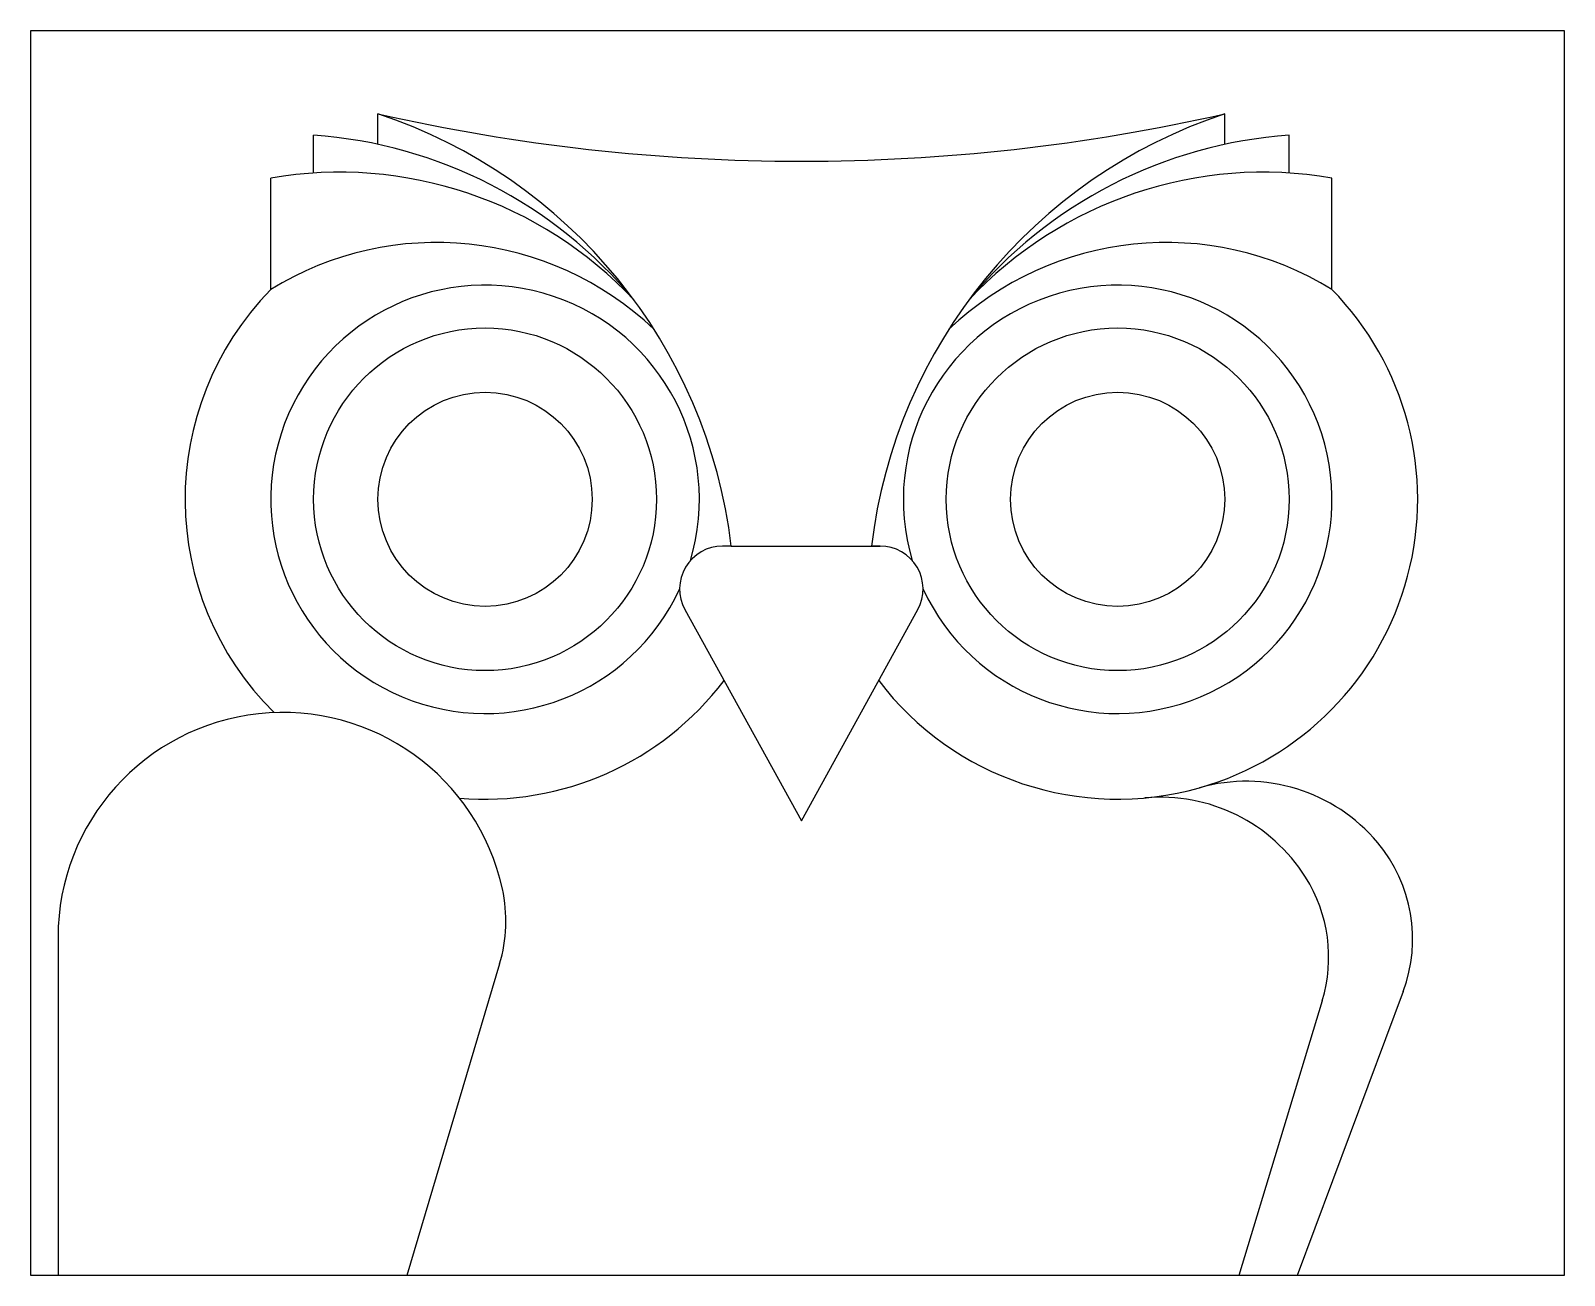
# Model space of a CAD drawing. Header units: millimetres. Extents: x 2467 to 3182, y 1531 to 2112.
import ezdxf

# ---------------------------------------------------------------- set-up
doc = ezdxf.new("R2010")
doc.units = ezdxf.units.MM

msp = doc.modelspace()

# ---------------------------------------------------------------- linework, layer by layer
for p, q in [((2628.62, 2059.16), (2628.62, 2073.43)), ((3023.83, 2059.16), (3023.83, 2073.43)), ((2598.62, 2045.78), (2598.62, 2063.43)), ((3053.83, 2045.78), (3053.83, 2063.43)), ((2578.62, 1991.4), (2578.62, 2043.43)), ((3073.83, 1991.4), (3073.83, 2043.43)), ((2793.51, 1871.59), (2789.42, 1871.59)), ((2793.51, 1871.59), (2858.94, 1871.59)), ((2858.94, 1871.59), (2863.03, 1871.59)), ((2863.03, 1871.59), (2858.94, 1871.59)), ((2771.9, 1841.94), (2826.23, 1743.25)), ((2826.23, 1743.25), (2880.55, 1841.94)), ((2479.34, 1688.99), (2479.34, 1531.1)), ((2685.42, 1676.47), (2642.06, 1531.1)), ((3107.07, 1663.68), (3057.53, 1531.1)), ((3069.28, 1659.32), (3030.34, 1531.1))]:
    msp.add_line(p, q)
msp.add_lwpolyline([(2466.57, 2112.24), (3182.27, 2112.24), (3182.27, 1531.1), (2466.57, 1531.1)], close=True)
for centre, radius in [((2678.62, 1893.43), 80), ((2973.83, 1893.43), 80), ((2678.62, 1893.43), 50), ((2973.83, 1893.43), 50)]:
    msp.add_circle(centre, radius)
for centre, radius, start, end in [((2551.94, 1842.51), 243.32, 6.86446, 71.62996), ((2826.23, 2943.11), 891.85, 257.19871, 282.80129), ((3100.52, 1842.51), 243.32, 108.37004, 173.13554), ((2583.72, 1850.84), 213.1, 39.50817, 85.99009), ((3068.74, 1850.84), 213.1, 94.00991, 140.49183), ((2610.56, 1857.89), 188.27, 43.05495, 99.76931), ((3041.89, 1857.89), 188.27, 80.23069, 136.94505), ((2655.95, 1866.06), 147.28, 46.45787, 121.67436), ((2996.5, 1866.06), 147.28, 58.32564, 133.54213), ((2678.62, 1893.43), 140, 135.58469, 225.35531), ((2678.62, 1893.43), 100, 343.39583, 335.23274), ((2973.83, 1893.43), 100, 204.76726, 196.60417), ((2973.83, 1893.43), 140, 285.82662, 44.41531), ((2789.42, 1851.59), 20, 90, 208.83184), ((2863.03, 1851.59), 20, 331.16816, 90), ((2678.62, 1893.43), 140, 265.08678, 322.80852), ((2973.83, 1893.43), 140, 217.19148, 285.82662), ((2584.25, 1688.99), 104.91, 12.3921, 180), ((3033.83, 1681.77), 80, 39.92077, 105.82662), ((2993.83, 1674.34), 80, 32.20234, 95.21591), ((3041.5, 1688.18), 70, 339.50739, 39.92077), ((2618.34, 1696.48), 70, 343.39161, 12.3921), ((3002.3, 1679.67), 70, 343.10735, 32.20234)]:
    msp.add_arc(centre, radius, start, end)

doc.saveas('drawing.dxf')
